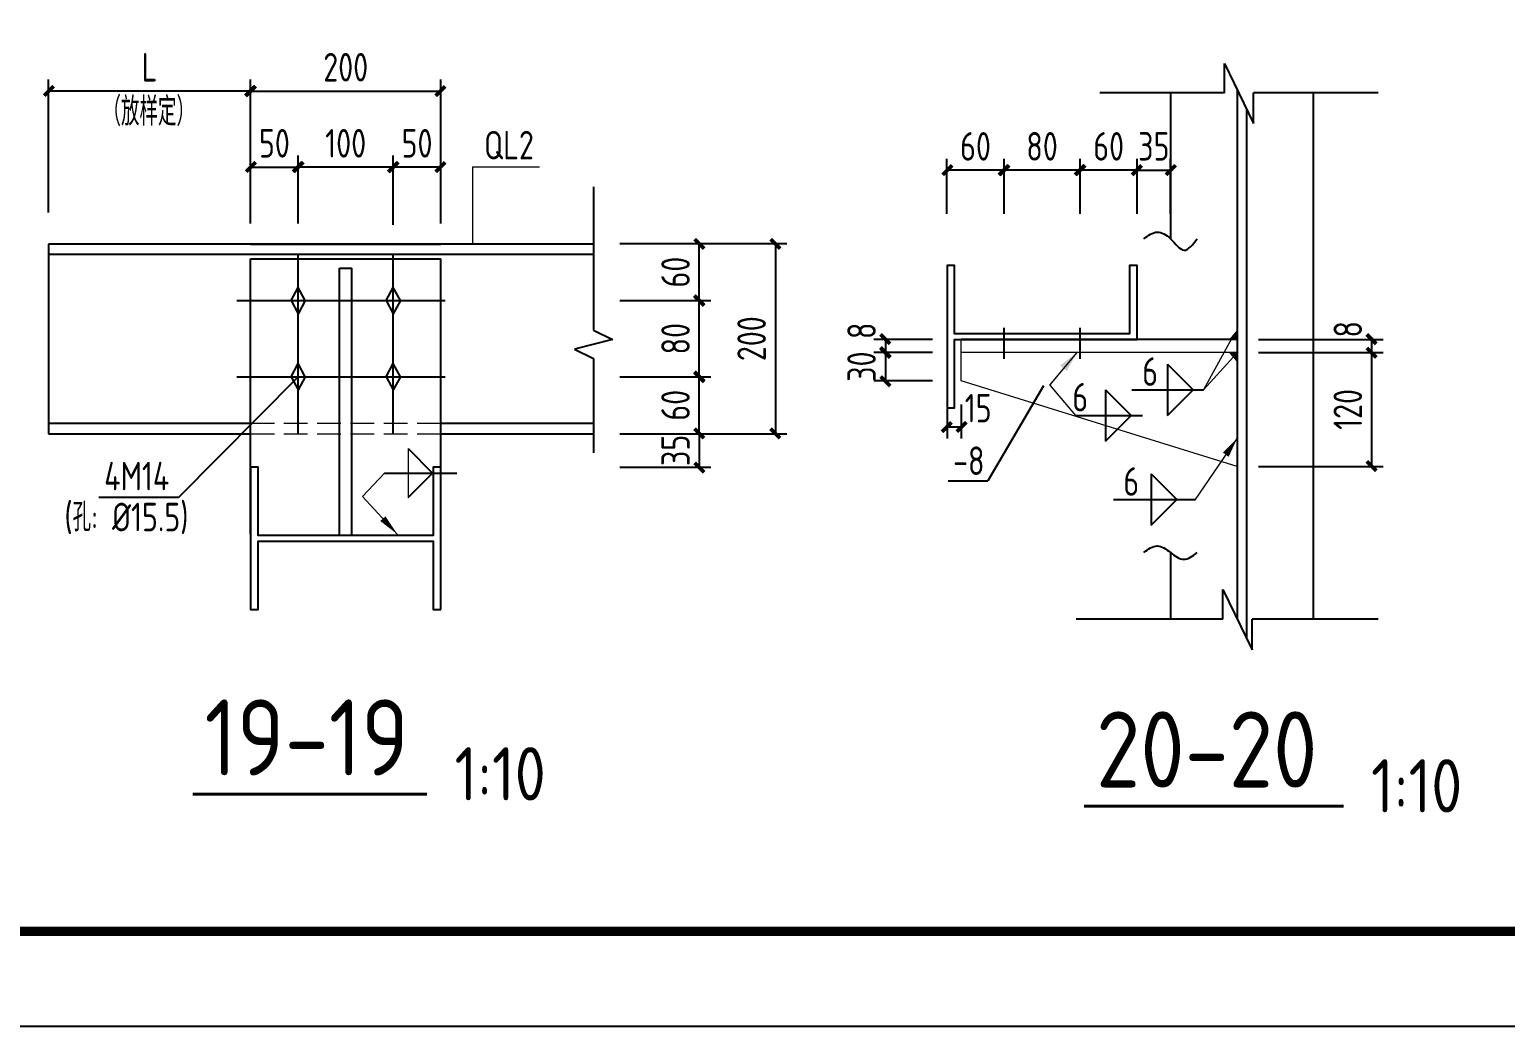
# Model space of a CAD drawing. Header units: millimetres. Extents: x 865974 to 875117, y 41124 to 44891.
# Drawn here: x 868933.2 to 869088.4, y 41123.6 to 41228.5 of the extents above; entities that cross this region are included whole.
import ezdxf

# ---------------------------------------------------------------- set-up
doc = ezdxf.new("R2010")
doc.units = ezdxf.units.MM
doc.header["$LTSCALE"] = 1000
doc.header["$MEASUREMENT"] = 0
doc.linetypes.add('DASH', pattern=[0.35, 0.25, -0.1])
doc.linetypes.add('DOTE', pattern=[2.42, 2, -0.2, 0.02, -0.2])
for name, color, linetype in [('D1', 112, 'Continuous'), ('D2', 6, 'Continuous'), ('DIM', 7, 'Continuous'), ('DOTE', 1, 'DOTE'), ('M_Prof', 2, 'Continuous'), ('Prof', 2, 'Continuous'), ('THIN', 7, 'Continuous'), ('文字', 7, 'Continuous'), ('桩', 6, 'Continuous')]:
    doc.layers.add(name, color=color, linetype=linetype)
for name, color, linetype, lineweight in [('D3', 62, 'Continuous', 9), ('LZ', 64, 'Continuous', 9), ('数字', 3, 'Continuous', 9)]:
    doc.layers.add(name, color=color, linetype=linetype, lineweight=lineweight)
doc.styles.add('GBHZ', font='gbenor.shx', dxfattribs={"width": 0.9, "bigfont": 'gbcbig.shx'})
doc.dimstyles.new('Y10', dxfattribs={"dimscale": 0, "dimtxt": 3, "dimasz": 0.01, "dimexe": 1.2, "dimexo": 1, "dimgap": 1, "dimtad": 1, "dimdec": 0, "dimlfac": 10, "dimzin": 0, "dimdsep": 46, "dimtxsty": 'GBHZ', "dimblk1": 'DX', "dimblk2": 'DX', "dimsah": 1, "dimcen": 0.09, "dimdle": 1, "dimadec": 0, "dimazin": 0, "dimtfac": 1, "dimtdec": 0, "dimtix": 1, "dimtmove": 2, "dimatfit": 3, "dimldrblk": 'DX', "dimfxl": 0, "dimtolj": 1, "dimtzin": 0, "dimarcsym": 0})

# ---------------------------------------------------------------- blocks, each defined once
blk = doc.blocks.new('DX')
at = {"color": 0, "linetype": 'ByBlock', "const_width": 40}
blk.add_lwpolyline([(-54, -51), (46, 49)], dxfattribs=at)
blk = doc.blocks.new('*D492')
at = {"layer": 'Defpoints', "color": 0, "linetype": 'ByBlock', "transparency": 16777216}
for p in [(868935.21, 41221.99), (868935.21, 41208.21), (868956.47, 41209.04)]:
    blk.add_point(p, dxfattribs=at)
at = {"layer": 'DIM', "color": 0, "linetype": 'ByBlock', "lineweight": -2, "transparency": 16777216}
for p, q in [((868935.21, 41209.21), (868935.21, 41223.19)), ((868956.47, 41210.04), (868956.47, 41223.19)), ((868956.46, 41221.99), (868935.22, 41221.99))]:
    blk.add_line(p, q, dxfattribs=at)
at = {"layer": 'DIM', "color": 0, "linetype": 'ByBlock', "lineweight": -2, "transparency": 16777216, "xscale": 0.01, "yscale": 0.01, "zscale": 0.01, "rotation": 180}
blk.add_blockref('DX', (868935.21, 41221.99), dxfattribs=at)
at = {"layer": 'DIM', "color": 0, "linetype": 'ByBlock', "lineweight": -2, "transparency": 16777216, "xscale": 0.01, "yscale": 0.01, "zscale": 0.01}
blk.add_blockref('DX', (868956.47, 41221.99), dxfattribs=at)
at = {"layer": 'DIM', "color": 0, "linetype": 'ByBlock', "transparency": 16777216, "insert": (868945.84, 41224.49), "char_height": 3, "attachment_point": 5, "style": 'GBHZ'}
blk.add_mtext('\\A1;L', dxfattribs=at)
blk = doc.blocks.new('*D493')
at = {"layer": 'Defpoints', "color": 0, "linetype": 'ByBlock', "transparency": 16777216}
for p in [(868994.29, 41191.94), (869003.65, 41191.94), (868994.29, 41185.94)]:
    blk.add_point(p, dxfattribs=at)
at = {"layer": 'DIM', "color": 0, "linetype": 'ByBlock', "lineweight": -2, "transparency": 16777216}
for p, q in [((868995.29, 41191.94), (869004.85, 41191.94)), ((869003.65, 41185.95), (869003.65, 41191.93)), ((868995.29, 41185.94), (869004.85, 41185.94))]:
    blk.add_line(p, q, dxfattribs=at)
at = {"layer": 'DIM', "color": 0, "linetype": 'ByBlock', "lineweight": -2, "transparency": 16777216, "xscale": 0.01, "yscale": 0.01, "zscale": 0.01}
for p, rotation in [((869003.65, 41191.94), 90), ((869003.65, 41185.94), 270)]:
    blk.add_blockref('DX', p, dxfattribs=dict(at, rotation=rotation))
at = {"layer": 'DIM', "color": 0, "linetype": 'ByBlock', "transparency": 16777216, "insert": (869001.15, 41188.94), "char_height": 3, "attachment_point": 5, "rotation": 90, "style": 'GBHZ'}
blk.add_mtext('\\A1;60', dxfattribs=at)
blk = doc.blocks.new('*D494')
at = {"layer": 'Defpoints', "color": 0, "linetype": 'ByBlock', "transparency": 16777216}
for p in [(868994.29, 41199.94), (869003.65, 41199.94), (868994.29, 41191.94)]:
    blk.add_point(p, dxfattribs=at)
at = {"layer": 'DIM', "color": 0, "linetype": 'ByBlock', "lineweight": -2, "transparency": 16777216}
for p, q in [((868995.29, 41199.94), (869004.85, 41199.94)), ((869003.65, 41191.95), (869003.65, 41199.93)), ((868995.29, 41191.94), (869004.85, 41191.94))]:
    blk.add_line(p, q, dxfattribs=at)
at = {"layer": 'DIM', "color": 0, "linetype": 'ByBlock', "lineweight": -2, "transparency": 16777216, "xscale": 0.01, "yscale": 0.01, "zscale": 0.01}
for p, rotation in [((869003.65, 41199.94), 90), ((869003.65, 41191.94), 270)]:
    blk.add_blockref('DX', p, dxfattribs=dict(at, rotation=rotation))
at = {"layer": 'DIM', "color": 0, "linetype": 'ByBlock', "transparency": 16777216, "insert": (869001.15, 41195.94), "char_height": 3, "attachment_point": 5, "rotation": 90, "style": 'GBHZ'}
blk.add_mtext('\\A1;80', dxfattribs=at)
blk = doc.blocks.new('*D495')
at = {"layer": 'Defpoints', "color": 0, "linetype": 'ByBlock', "transparency": 16777216}
for p in [(868994.29, 41205.94), (869003.65, 41205.94), (868994.29, 41199.94)]:
    blk.add_point(p, dxfattribs=at)
at = {"layer": 'DIM', "color": 0, "linetype": 'ByBlock', "lineweight": -2, "transparency": 16777216}
for p, q in [((868995.29, 41205.94), (869004.85, 41205.94)), ((869003.65, 41199.95), (869003.65, 41205.93)), ((868995.29, 41199.94), (869004.85, 41199.94))]:
    blk.add_line(p, q, dxfattribs=at)
at = {"layer": 'DIM', "color": 0, "linetype": 'ByBlock', "lineweight": -2, "transparency": 16777216, "xscale": 0.01, "yscale": 0.01, "zscale": 0.01}
for p, rotation in [((869003.65, 41205.94), 90), ((869003.65, 41199.94), 270)]:
    blk.add_blockref('DX', p, dxfattribs=dict(at, rotation=rotation))
at = {"layer": 'DIM', "color": 0, "linetype": 'ByBlock', "transparency": 16777216, "insert": (869001.15, 41202.94), "char_height": 3, "attachment_point": 5, "rotation": 90, "style": 'GBHZ'}
blk.add_mtext('\\A1;60', dxfattribs=at)
blk = doc.blocks.new('*D496')
at = {"layer": 'Defpoints', "color": 0, "linetype": 'ByBlock', "transparency": 16777216}
for p in [(868994.29, 41205.94), (868994.29, 41185.94), (869011.65, 41185.94)]:
    blk.add_point(p, dxfattribs=at)
at = {"layer": 'DIM', "color": 0, "linetype": 'ByBlock', "lineweight": -2, "transparency": 16777216}
for p, q in [((868995.29, 41205.94), (869012.85, 41205.94)), ((869011.65, 41205.93), (869011.65, 41185.95)), ((868995.29, 41185.94), (869012.85, 41185.94))]:
    blk.add_line(p, q, dxfattribs=at)
at = {"layer": 'DIM', "color": 0, "linetype": 'ByBlock', "lineweight": -2, "transparency": 16777216, "xscale": 0.01, "yscale": 0.01, "zscale": 0.01}
for p, rotation in [((869011.65, 41205.94), 90), ((869011.65, 41185.94), 270)]:
    blk.add_blockref('DX', p, dxfattribs=dict(at, rotation=rotation))
at = {"layer": 'DIM', "color": 0, "linetype": 'ByBlock', "transparency": 16777216, "insert": (869009.15, 41195.94), "char_height": 3, "attachment_point": 5, "rotation": 90, "style": 'GBHZ'}
blk.add_mtext('\\A1;200', dxfattribs=at)
blk = doc.blocks.new('*D497')
at = {"layer": 'Defpoints', "color": 0, "linetype": 'ByBlock', "transparency": 16777216}
for p in [(868961.47, 41213.99), (868956.47, 41207.04), (868961.47, 41207.04)]:
    blk.add_point(p, dxfattribs=at)
at = {"layer": 'DIM', "color": 0, "linetype": 'ByBlock', "lineweight": -2, "transparency": 16777216}
for p, q in [((868956.47, 41208.04), (868956.47, 41215.19)), ((868961.47, 41208.04), (868961.47, 41215.19)), ((868956.48, 41213.99), (868961.46, 41213.99))]:
    blk.add_line(p, q, dxfattribs=at)
at = {"layer": 'DIM', "color": 0, "linetype": 'ByBlock', "lineweight": -2, "transparency": 16777216, "xscale": 0.01, "yscale": 0.01, "zscale": 0.01, "rotation": 180}
blk.add_blockref('DX', (868956.47, 41213.99), dxfattribs=at)
at = {"layer": 'DIM', "color": 0, "linetype": 'ByBlock', "lineweight": -2, "transparency": 16777216, "xscale": 0.01, "yscale": 0.01, "zscale": 0.01}
blk.add_blockref('DX', (868961.47, 41213.99), dxfattribs=at)
at = {"layer": 'DIM', "color": 0, "linetype": 'ByBlock', "transparency": 16777216, "insert": (868958.97, 41216.49), "char_height": 3, "attachment_point": 5, "style": 'GBHZ'}
blk.add_mtext('\\A1;50', dxfattribs=at)
blk = doc.blocks.new('*D498')
at = {"layer": 'Defpoints', "color": 0, "linetype": 'ByBlock', "transparency": 16777216}
for p in [(868961.47, 41213.99), (868961.47, 41207.04), (868971.47, 41206.9)]:
    blk.add_point(p, dxfattribs=at)
at = {"layer": 'DIM', "color": 0, "linetype": 'ByBlock', "lineweight": -2, "transparency": 16777216}
for p, q in [((868961.47, 41208.04), (868961.47, 41215.19)), ((868971.47, 41207.9), (868971.47, 41215.19)), ((868971.46, 41213.99), (868961.48, 41213.99))]:
    blk.add_line(p, q, dxfattribs=at)
at = {"layer": 'DIM', "color": 0, "linetype": 'ByBlock', "lineweight": -2, "transparency": 16777216, "xscale": 0.01, "yscale": 0.01, "zscale": 0.01, "rotation": 180}
blk.add_blockref('DX', (868961.47, 41213.99), dxfattribs=at)
at = {"layer": 'DIM', "color": 0, "linetype": 'ByBlock', "lineweight": -2, "transparency": 16777216, "xscale": 0.01, "yscale": 0.01, "zscale": 0.01}
blk.add_blockref('DX', (868971.47, 41213.99), dxfattribs=at)
at = {"layer": 'DIM', "color": 0, "linetype": 'ByBlock', "transparency": 16777216, "insert": (868966.47, 41216.49), "char_height": 3, "attachment_point": 5, "style": 'GBHZ'}
blk.add_mtext('\\A1;100', dxfattribs=at)
blk = doc.blocks.new('*D499')
at = {"layer": 'Defpoints', "color": 0, "linetype": 'ByBlock', "transparency": 16777216}
for p in [(868971.47, 41213.99), (868971.47, 41207.04), (868976.47, 41207.04)]:
    blk.add_point(p, dxfattribs=at)
at = {"layer": 'DIM', "color": 0, "linetype": 'ByBlock', "lineweight": -2, "transparency": 16777216}
for p, q in [((868971.47, 41208.04), (868971.47, 41215.19)), ((868976.47, 41208.04), (868976.47, 41215.19)), ((868976.46, 41213.99), (868971.48, 41213.99))]:
    blk.add_line(p, q, dxfattribs=at)
at = {"layer": 'DIM', "color": 0, "linetype": 'ByBlock', "lineweight": -2, "transparency": 16777216, "xscale": 0.01, "yscale": 0.01, "zscale": 0.01, "rotation": 180}
blk.add_blockref('DX', (868971.47, 41213.99), dxfattribs=at)
at = {"layer": 'DIM', "color": 0, "linetype": 'ByBlock', "lineweight": -2, "transparency": 16777216, "xscale": 0.01, "yscale": 0.01, "zscale": 0.01}
blk.add_blockref('DX', (868976.47, 41213.99), dxfattribs=at)
at = {"layer": 'DIM', "color": 0, "linetype": 'ByBlock', "transparency": 16777216, "insert": (868973.97, 41216.49), "char_height": 3, "attachment_point": 5, "style": 'GBHZ'}
blk.add_mtext('\\A1;50', dxfattribs=at)
blk = doc.blocks.new('*D500')
at = {"layer": 'Defpoints', "color": 0, "linetype": 'ByBlock', "transparency": 16777216}
for p in [(868976.47, 41221.99), (868956.47, 41209.04), (868976.47, 41209.04)]:
    blk.add_point(p, dxfattribs=at)
at = {"layer": 'DIM', "color": 0, "linetype": 'ByBlock', "lineweight": -2, "transparency": 16777216}
for p, q in [((868956.47, 41210.04), (868956.47, 41223.19)), ((868976.47, 41210.04), (868976.47, 41223.19)), ((868956.48, 41221.99), (868976.46, 41221.99))]:
    blk.add_line(p, q, dxfattribs=at)
at = {"layer": 'DIM', "color": 0, "linetype": 'ByBlock', "lineweight": -2, "transparency": 16777216, "xscale": 0.01, "yscale": 0.01, "zscale": 0.01, "rotation": 180}
blk.add_blockref('DX', (868956.47, 41221.99), dxfattribs=at)
at = {"layer": 'DIM', "color": 0, "linetype": 'ByBlock', "lineweight": -2, "transparency": 16777216, "xscale": 0.01, "yscale": 0.01, "zscale": 0.01}
blk.add_blockref('DX', (868976.47, 41221.99), dxfattribs=at)
at = {"layer": 'DIM', "color": 0, "linetype": 'ByBlock', "transparency": 16777216, "insert": (868966.47, 41224.49), "char_height": 3, "attachment_point": 5, "style": 'GBHZ'}
blk.add_mtext('\\A1;200', dxfattribs=at)
blk = doc.blocks.new('*D483')
at = {"layer": 'Defpoints', "color": 0, "linetype": 'ByBlock', "transparency": 16777216}
for p in [(869043.69, 41213.67), (869043.69, 41208.08), (869049.69, 41208.08)]:
    blk.add_point(p, dxfattribs=at)
at = {"layer": 'DIM', "color": 0, "linetype": 'ByBlock', "lineweight": -2, "transparency": 16777216}
for p, q in [((869043.69, 41209.08), (869043.69, 41214.87)), ((869049.69, 41209.08), (869049.69, 41214.87)), ((869049.68, 41213.67), (869043.7, 41213.67))]:
    blk.add_line(p, q, dxfattribs=at)
at = {"layer": 'DIM', "color": 0, "linetype": 'ByBlock', "lineweight": -2, "transparency": 16777216, "xscale": 0.01, "yscale": 0.01, "zscale": 0.01, "rotation": 180}
blk.add_blockref('DX', (869043.69, 41213.67), dxfattribs=at)
at = {"layer": 'DIM', "color": 0, "linetype": 'ByBlock', "lineweight": -2, "transparency": 16777216, "xscale": 0.01, "yscale": 0.01, "zscale": 0.01}
blk.add_blockref('DX', (869049.69, 41213.67), dxfattribs=at)
at = {"layer": 'DIM', "color": 0, "linetype": 'ByBlock', "transparency": 16777216, "insert": (869046.69, 41216.17), "char_height": 3, "attachment_point": 5, "style": 'GBHZ'}
blk.add_mtext('\\A1;60', dxfattribs=at)
blk = doc.blocks.new('*D484')
at = {"layer": 'Defpoints', "color": 0, "linetype": 'ByBlock', "transparency": 16777216}
for p in [(869035.69, 41213.67), (869035.69, 41208.08), (869043.69, 41208.08)]:
    blk.add_point(p, dxfattribs=at)
at = {"layer": 'DIM', "color": 0, "linetype": 'ByBlock', "lineweight": -2, "transparency": 16777216}
for p, q in [((869035.69, 41209.08), (869035.69, 41214.87)), ((869043.69, 41209.08), (869043.69, 41214.87)), ((869043.68, 41213.67), (869035.7, 41213.67))]:
    blk.add_line(p, q, dxfattribs=at)
at = {"layer": 'DIM', "color": 0, "linetype": 'ByBlock', "lineweight": -2, "transparency": 16777216, "xscale": 0.01, "yscale": 0.01, "zscale": 0.01, "rotation": 180}
blk.add_blockref('DX', (869035.69, 41213.67), dxfattribs=at)
at = {"layer": 'DIM', "color": 0, "linetype": 'ByBlock', "lineweight": -2, "transparency": 16777216, "xscale": 0.01, "yscale": 0.01, "zscale": 0.01}
blk.add_blockref('DX', (869043.69, 41213.67), dxfattribs=at)
at = {"layer": 'DIM', "color": 0, "linetype": 'ByBlock', "transparency": 16777216, "insert": (869039.69, 41216.17), "char_height": 3, "attachment_point": 5, "style": 'GBHZ'}
blk.add_mtext('\\A1;80', dxfattribs=at)
blk = doc.blocks.new('*D485')
at = {"layer": 'Defpoints', "color": 0, "linetype": 'ByBlock', "transparency": 16777216}
for p in [(869029.69, 41213.67), (869029.69, 41208.08), (869035.69, 41208.08)]:
    blk.add_point(p, dxfattribs=at)
at = {"layer": 'DIM', "color": 0, "linetype": 'ByBlock', "lineweight": -2, "transparency": 16777216}
for p, q in [((869029.69, 41209.08), (869029.69, 41214.87)), ((869035.69, 41209.08), (869035.69, 41214.87)), ((869035.68, 41213.67), (869029.7, 41213.67))]:
    blk.add_line(p, q, dxfattribs=at)
at = {"layer": 'DIM', "color": 0, "linetype": 'ByBlock', "lineweight": -2, "transparency": 16777216, "xscale": 0.01, "yscale": 0.01, "zscale": 0.01, "rotation": 180}
blk.add_blockref('DX', (869029.69, 41213.67), dxfattribs=at)
at = {"layer": 'DIM', "color": 0, "linetype": 'ByBlock', "lineweight": -2, "transparency": 16777216, "xscale": 0.01, "yscale": 0.01, "zscale": 0.01}
blk.add_blockref('DX', (869035.69, 41213.67), dxfattribs=at)
at = {"layer": 'DIM', "color": 0, "linetype": 'ByBlock', "transparency": 16777216, "insert": (869032.69, 41216.17), "char_height": 3, "attachment_point": 5, "style": 'GBHZ'}
blk.add_mtext('\\A1;60', dxfattribs=at)
blk = doc.blocks.new('*D486')
at = {"layer": 'Defpoints', "color": 0, "linetype": 'ByBlock', "transparency": 16777216}
for p in [(869061.43, 41195.85), (869061.43, 41194.5), (869074.34, 41194.5)]:
    blk.add_point(p, dxfattribs=at)
at = {"layer": 'DIM', "color": 0, "linetype": 'ByBlock', "lineweight": -2, "transparency": 16777216}
for p, q in [((869062.43, 41195.85), (869075.54, 41195.85)), ((869074.34, 41195.86), (869074.34, 41195.87)), ((869074.34, 41195.85), (869074.34, 41194.5)), ((869062.43, 41194.5), (869075.54, 41194.5)), ((869074.34, 41194.49), (869074.34, 41194.48))]:
    blk.add_line(p, q, dxfattribs=at)
at = {"layer": 'DIM', "color": 0, "linetype": 'ByBlock', "lineweight": -2, "transparency": 16777216, "xscale": 0.01, "yscale": 0.01, "zscale": 0.01}
for p, rotation in [((869074.34, 41195.85), 270), ((869074.34, 41194.5), 90)]:
    blk.add_blockref('DX', p, dxfattribs=dict(at, rotation=rotation))
at = {"layer": 'DIM', "color": 0, "linetype": 'ByBlock', "transparency": 16777216, "insert": (869071.84, 41196.93), "char_height": 3, "attachment_point": 5, "rotation": 90, "style": 'GBHZ'}
blk.add_mtext('\\A1;8', dxfattribs=at)
blk = doc.blocks.new('*D487')
at = {"layer": 'Defpoints', "color": 0, "linetype": 'ByBlock', "transparency": 16777216}
for p in [(869061.43, 41194.5), (869061.43, 41182.5), (869074.34, 41182.5)]:
    blk.add_point(p, dxfattribs=at)
at = {"layer": 'DIM', "color": 0, "linetype": 'ByBlock', "lineweight": -2, "transparency": 16777216}
for p, q in [((869062.43, 41194.5), (869075.54, 41194.5)), ((869074.34, 41194.49), (869074.34, 41182.51)), ((869062.43, 41182.5), (869075.54, 41182.5))]:
    blk.add_line(p, q, dxfattribs=at)
at = {"layer": 'DIM', "color": 0, "linetype": 'ByBlock', "lineweight": -2, "transparency": 16777216, "xscale": 0.01, "yscale": 0.01, "zscale": 0.01}
for p, rotation in [((869074.34, 41194.5), 90), ((869074.34, 41182.5), 270)]:
    blk.add_blockref('DX', p, dxfattribs=dict(at, rotation=rotation))
at = {"layer": 'DIM', "color": 0, "linetype": 'ByBlock', "transparency": 16777216, "insert": (869071.84, 41188.5), "char_height": 3, "attachment_point": 5, "rotation": 90, "style": 'GBHZ'}
blk.add_mtext('\\A1;120', dxfattribs=at)
blk = doc.blocks.new('*D488')
at = {"layer": 'Defpoints', "color": 0, "linetype": 'ByBlock', "transparency": 16777216}
for p in [(869053.19, 41213.67), (869049.69, 41208.08), (869053.19, 41208.08)]:
    blk.add_point(p, dxfattribs=at)
at = {"layer": 'DIM', "color": 0, "linetype": 'ByBlock', "lineweight": -2, "transparency": 16777216}
for p, q in [((869049.69, 41209.08), (869049.69, 41214.87)), ((869053.19, 41209.08), (869053.19, 41214.87)), ((869049.68, 41213.67), (869049.67, 41213.67)), ((869049.69, 41213.67), (869053.19, 41213.67)), ((869053.2, 41213.67), (869053.21, 41213.67))]:
    blk.add_line(p, q, dxfattribs=at)
at = {"layer": 'DIM', "color": 0, "linetype": 'ByBlock', "lineweight": -2, "transparency": 16777216, "xscale": 0.01, "yscale": 0.01, "zscale": 0.01}
blk.add_blockref('DX', (869049.69, 41213.67), dxfattribs=at)
at = {"layer": 'DIM', "color": 0, "linetype": 'ByBlock', "lineweight": -2, "transparency": 16777216, "xscale": 0.01, "yscale": 0.01, "zscale": 0.01, "rotation": 180}
blk.add_blockref('DX', (869053.19, 41213.67), dxfattribs=at)
at = {"layer": 'DIM', "color": 0, "linetype": 'ByBlock', "transparency": 16777216, "insert": (869051.44, 41216.17), "char_height": 3, "attachment_point": 5, "style": 'GBHZ'}
blk.add_mtext('\\A1;35', dxfattribs=at)
blk = doc.blocks.new('*D481')
at = {"layer": 'Defpoints', "color": 0, "linetype": 'ByBlock', "transparency": 16777216}
for p in [(869029.18, 41195.85, 5), (869023.21, 41194.5), (869029.18, 41194.5, 5)]:
    blk.add_point(p, dxfattribs=at)
at = {"layer": 'DIM', "color": 0, "linetype": 'ByBlock', "lineweight": -2, "transparency": 16777216}
for p, q in [((869028.18, 41195.85), (869022.01, 41195.85)), ((869023.21, 41195.86), (869023.21, 41195.87)), ((869023.21, 41195.85), (869023.21, 41194.5)), ((869028.18, 41194.5), (869022.01, 41194.5)), ((869023.21, 41194.49), (869023.21, 41194.48))]:
    blk.add_line(p, q, dxfattribs=at)
at = {"layer": 'DIM', "color": 0, "linetype": 'ByBlock', "lineweight": -2, "transparency": 16777216, "xscale": 0.01, "yscale": 0.01, "zscale": 0.01}
for p, rotation in [((869023.21, 41195.85), 270), ((869023.21, 41194.5), 90)]:
    blk.add_blockref('DX', p, dxfattribs=dict(at, rotation=rotation))
at = {"layer": 'DIM', "color": 0, "linetype": 'ByBlock', "transparency": 16777216, "insert": (869020.71, 41196.77), "char_height": 3, "width": 0.8692, "attachment_point": 5, "rotation": 90, "style": 'GBHZ'}
blk.add_mtext('\\A1;8', dxfattribs=at)
blk = doc.blocks.new('*D482')
at = {"layer": 'Defpoints', "color": 0, "linetype": 'ByBlock', "transparency": 16777216}
for p in [(869029.18, 41194.5, 5), (869023.21, 41191.5), (869029.18, 41191.5, 5)]:
    blk.add_point(p, dxfattribs=at)
at = {"layer": 'DIM', "color": 0, "linetype": 'ByBlock', "lineweight": -2, "transparency": 16777216}
for p, q in [((869028.18, 41194.5), (869022.01, 41194.5)), ((869023.21, 41194.51), (869023.21, 41194.52)), ((869023.21, 41194.5), (869023.21, 41191.5)), ((869028.18, 41191.5), (869022.01, 41191.5)), ((869023.21, 41191.49), (869023.21, 41191.48))]:
    blk.add_line(p, q, dxfattribs=at)
at = {"layer": 'DIM', "color": 0, "linetype": 'ByBlock', "lineweight": -2, "transparency": 16777216, "xscale": 0.01, "yscale": 0.01, "zscale": 0.01}
for p, rotation in [((869023.21, 41194.5), 270), ((869023.21, 41191.5), 90)]:
    blk.add_blockref('DX', p, dxfattribs=dict(at, rotation=rotation))
at = {"layer": 'DIM', "color": 0, "linetype": 'ByBlock', "transparency": 16777216, "insert": (869020.71, 41193), "char_height": 3, "attachment_point": 5, "rotation": 90, "style": 'GBHZ'}
blk.add_mtext('\\A1;30', dxfattribs=at)
blk = doc.blocks.new('*D480')
at = {"layer": 'Defpoints', "color": 0, "linetype": 'ByBlock', "transparency": 16777216}
for p in [(869029.7, 41190.03, 5), (869031.19, 41190.03, 5), (869029.7, 41186.65)]:
    blk.add_point(p, dxfattribs=at)
at = {"layer": 'DIM', "color": 0, "linetype": 'ByBlock', "lineweight": -2, "transparency": 16777216}
for p, q in [((869029.7, 41189.03), (869029.7, 41185.45)), ((869031.19, 41189.03), (869031.19, 41185.45)), ((869029.69, 41186.65), (869029.68, 41186.65)), ((869031.19, 41186.65), (869029.7, 41186.65)), ((869031.2, 41186.65), (869031.21, 41186.65))]:
    blk.add_line(p, q, dxfattribs=at)
at = {"layer": 'DIM', "color": 0, "linetype": 'ByBlock', "lineweight": -2, "transparency": 16777216, "xscale": 0.01, "yscale": 0.01, "zscale": 0.01}
blk.add_blockref('DX', (869029.7, 41186.65), dxfattribs=at)
at = {"layer": 'DIM', "color": 0, "linetype": 'ByBlock', "lineweight": -2, "transparency": 16777216, "xscale": 0.01, "yscale": 0.01, "zscale": 0.01, "rotation": 180}
blk.add_blockref('DX', (869031.19, 41186.65), dxfattribs=at)
at = {"layer": 'DIM', "color": 0, "linetype": 'ByBlock', "transparency": 16777216, "insert": (869032.97, 41188.64), "char_height": 3, "attachment_point": 5, "style": 'GBHZ'}
blk.add_mtext('\\A1;15', dxfattribs=at)
blk = doc.blocks.new('*D501')
at = {"layer": 'Defpoints', "color": 0, "linetype": 'ByBlock', "transparency": 16777216}
for p in [(868994.29, 41185.94), (868994.29, 41182.44), (869003.65, 41182.44)]:
    blk.add_point(p, dxfattribs=at)
at = {"layer": 'DIM', "color": 0, "linetype": 'ByBlock', "lineweight": -2, "transparency": 16777216}
for p, q in [((868995.29, 41185.94), (869004.85, 41185.94)), ((869003.65, 41185.95), (869003.65, 41185.96)), ((869003.65, 41185.94), (869003.65, 41182.44)), ((868995.29, 41182.44), (869004.85, 41182.44)), ((869003.65, 41182.43), (869003.65, 41182.42))]:
    blk.add_line(p, q, dxfattribs=at)
at = {"layer": 'DIM', "color": 0, "linetype": 'ByBlock', "lineweight": -2, "transparency": 16777216, "xscale": 0.01, "yscale": 0.01, "zscale": 0.01}
for p, rotation in [((869003.65, 41185.94), 270), ((869003.65, 41182.44), 90)]:
    blk.add_blockref('DX', p, dxfattribs=dict(at, rotation=rotation))
at = {"layer": 'DIM', "color": 0, "linetype": 'ByBlock', "transparency": 16777216, "insert": (869001.15, 41184.19), "char_height": 3, "attachment_point": 5, "rotation": 90, "style": 'GBHZ'}
blk.add_mtext('\\A1;35', dxfattribs=at)

msp = doc.modelspace()

# ---------------------------------------------------------------- linework, layer by layer
msp.add_line((869655.031, 41123.604), (868814.031, 41123.604))
at = {"color": 0, "const_width": 1}
msp.add_lwpolyline([(869645.031, 41133.604), (868839.031, 41133.604), (868839.031, 41707.604), (869645.031, 41707.604)], close=True, dxfattribs=at)
at = {"layer": 'D1', "color": 251}
for p, q in [((869058.86, 41221.808, 5), (869058.86, 41224.894, 5)), ((869058.86, 41224.894, 5), (869061.937, 41218.573, 5)), ((869058.86, 41221.808, 5), (869045.754, 41221.808, 5)), ((869061.937, 41218.573, 5), (869061.937, 41221.808, 5)), ((869075.023, 41221.808, 5), (869061.937, 41221.808, 5)), ((869052.886, 41193.262, 5), (869052.886, 41187.853, 5)), ((869052.886, 41193.262, 5), (869055.59, 41190.558, 5)), ((868961.465, 41191.94), (868948.899, 41179.224)), ((869046.354, 41190.574, 5), (869046.354, 41185.165, 5)), ((869046.354, 41190.574, 5), (869049.058, 41187.869, 5)), ((869049.131, 41190.558, 5), (869056.677, 41190.558, 5)), ((869052.886, 41187.853, 5), (869055.59, 41190.558, 5)), ((869043.212, 41187.869, 5), (869050.234, 41187.869, 5)), ((869046.354, 41185.165, 5), (869049.058, 41187.869, 5)), ((868973.032, 41184.382), (868975.601, 41181.812)), ((868970.534, 41181.812), (868978.14, 41181.812)), ((868973.032, 41179.243), (868975.601, 41181.812)), ((869051.157, 41181.733, 5), (869053.862, 41179.028, 5)), ((869051.157, 41181.733, 5), (869051.157, 41176.324, 5)), ((868948.899, 41179.224), (868940.527, 41179.224)), ((869047.185, 41179.028, 5), (869055.812, 41179.028, 5)), ((869051.157, 41176.324, 5), (869053.862, 41179.028, 5)), ((869058.709, 41169.546, 5), (869061.787, 41163.224, 5)), ((869058.709, 41166.46, 5), (869058.709, 41169.546, 5)), ((869058.709, 41166.46, 5), (869043.264, 41166.46, 5)), ((869061.787, 41163.224, 5), (869061.787, 41166.46, 5)), ((869075.023, 41166.46, 5), (869061.787, 41166.46, 5))]:
    msp.add_line(p, q, dxfattribs=at)
at = {"layer": 'D2'}
for p, q in [((869060.195, 41222.152, 5), (869060.195, 41166.46, 5)), ((869053.195, 41221.808, 5), (869053.195, 41206.451, 5)), ((869068.195, 41221.808, 5), (869068.195, 41166.46, 5)), ((869061.195, 41220.098, 5), (869061.195, 41164.44, 5)), ((868992.52, 41205.897), (868935.203, 41205.897)), ((868956.468, 41205.897), (868976.468, 41205.897)), ((868935.203, 41204.826), (868992.52, 41204.826)), ((868956.468, 41175.393), (868956.468, 41204.344)), ((868956.468, 41204.344), (868976.468, 41204.344)), ((868976.468, 41175.393), (868976.468, 41204.344)), ((868965.825, 41175.393), (868965.825, 41203.344)), ((868965.825, 41203.344), (868967.11, 41203.344)), ((868967.11, 41175.393), (868967.11, 41203.344)), ((869060.195, 41195.853, 5), (869031.195, 41195.853, 5)), ((869035.695, 41193.824, 5), (869035.695, 41197.092, 5)), ((869043.695, 41193.824, 5), (869043.695, 41197.092, 5)), ((868956.468, 41187.014), (868935.203, 41187.014)), ((868992.52, 41187.014), (868976.468, 41187.014)), ((868935.203, 41185.943), (868956.468, 41185.943)), ((868976.468, 41185.943), (868992.52, 41185.943)), ((869053.195, 41173.449, 5), (869053.195, 41166.516, 5))]:
    msp.add_line(p, q, dxfattribs=at)
at = {"layer": 'D2', "linetype": 'Continuous'}
msp.add_line((868935.203, 41205.897), (868935.203, 41185.943), dxfattribs=at)
at = {"layer": 'D3', "color": 251}
for p, q in [((868979.788, 41214.007), (868986.843, 41214.007)), ((868979.788, 41214.007), (868979.788, 41205.897)), ((869059.809, 41196.303, 5), (869056.677, 41190.558, 5)), ((869040.504, 41191.057, 5), (869043.369, 41194.5, 5)), ((869059.809, 41194.05, 5), (869056.677, 41190.558, 5)), ((869040.504, 41191.057, 5), (869043.212, 41187.869, 5)), ((869055.812, 41179.028, 5), (869060.195, 41185.433, 5)), ((868973.032, 41184.382), (868973.032, 41179.243)), ((868968.242, 41179.342), (868970.534, 41181.812)), ((868968.242, 41179.342), (868971.913, 41175.361))]:
    msp.add_line(p, q, dxfattribs=at)
at = {"layer": 'D3'}
for p, q in [((869031.195, 41191.5, 5), (869031.195, 41195.853, 5)), ((869060.195, 41196.754, 5), (869059.423, 41195.853, 5)), ((869060.195, 41194.5, 5), (869031.195, 41194.5, 5)), ((869060.195, 41193.599, 5), (869059.423, 41194.5, 5)), ((869060.195, 41182.504, 5), (869031.195, 41191.5, 5))]:
    msp.add_line(p, q, dxfattribs=at)
for points in [[(869060.195, 41196.754, 5), (869060.195, 41195.853, 5), (869059.423, 41195.853, 5), (869060.195, 41195.853, 5)], [(869060.195, 41193.599, 5), (869060.195, 41194.5, 5), (869059.423, 41194.5, 5), (869060.195, 41194.5, 5)]]:
    msp.add_solid(points, dxfattribs=at)
at = {"layer": 'D3', "color": 251}
for points in [[(869041.594, 41193.123, 5), (869043.369, 41194.5, 5), (869041.594, 41193.123, 5), (869042.278, 41192.536, 5)], [(869058.696, 41183.971, 5), (869060.195, 41185.433, 5), (869058.696, 41183.971, 5), (869059.311, 41183.519, 5)], [(868970.649, 41177.253), (868971.913, 41175.361), (868970.649, 41177.253), (868970.101, 41176.773)]]:
    msp.add_solid(points, dxfattribs=at)
at = {"layer": 'DOTE', "linetype": 'DOTE', "ltscale": 5}
for p, q in [((868961.468, 41185.943), (868961.468, 41204.826)), ((868971.468, 41185.943), (868971.468, 41204.826)), ((868955.016, 41199.943), (868976.919, 41199.943)), ((868955.016, 41191.94), (868976.919, 41191.94))]:
    msp.add_line(p, q, dxfattribs=at)
at = {"layer": 'LZ', "color": 251, "linetype": 'DASH', "ltscale": 0.01}
for p, q in [((868976.468, 41187.014), (868956.468, 41187.014)), ((868956.468, 41185.943), (868976.468, 41185.943))]:
    msp.add_line(p, q, dxfattribs=at)
at = {"layer": 'M_Prof', "elevation": 5}
msp.add_lwpolyline([(869049.698, 41195.853), (869049.698, 41203.653), (869048.898, 41203.653), (869048.898, 41196.453), (869030.498, 41196.453), (869030.498, 41203.653), (869029.698, 41203.653), (869029.698, 41188.653), (869030.498, 41188.653), (869030.498, 41195.853), (869049.698, 41195.853)], dxfattribs=at)
at = {"layer": 'M_Prof'}
msp.add_lwpolyline([(868976.468, 41167.443), (868976.468, 41182.443), (868975.668, 41182.443), (868975.668, 41175.243), (868957.268, 41175.243), (868957.268, 41182.443), (868956.468, 41182.443), (868956.468, 41167.443), (868957.268, 41167.443), (868957.268, 41174.643), (868975.668, 41174.643), (868975.668, 41167.443)], close=True, dxfattribs=at)
at = {"layer": 'Prof'}
for points in [[(869050.378, 41206.451, 5), (869051.786, 41207.155, 5), (869053.195, 41206.451, 5), (869054.603, 41205.247, 5), (869056.012, 41206.451, 5)], [(869050.378, 41173.449, 5), (869051.786, 41174.153, 5), (869053.195, 41173.449, 5), (869054.603, 41172.745, 5), (869056.012, 41173.449, 5)]]:
    msp.add_spline(points, degree=3, dxfattribs=at)
at = {"layer": 'THIN', "linetype": 'ByBlock'}
for p, q in [((868992.52, 41211.897), (868992.52, 41196.845)), ((868994.52, 41195.845), (868990.52, 41194.845)), ((868992.52, 41196.845), (868994.52, 41195.845)), ((868990.52, 41194.845), (868992.52, 41193.845)), ((868992.52, 41193.845), (868992.52, 41183.943))]:
    msp.add_line(p, q, dxfattribs=at)
at = {"layer": '文字', "color": 6, "const_width": 0.32}
for points in [[(868950.371, 41148.05), (868975.031, 41148.05)], [(869044.109, 41146.787), (869071.4, 41146.787)]]:
    msp.add_lwpolyline(points, dxfattribs=at)
at = {"layer": '桩'}
for p, q in [((868960.719, 41199.943), (868961.468, 41201.325)), ((868962.217, 41199.943), (868961.468, 41201.325)), ((868970.719, 41199.943), (868971.468, 41201.325)), ((868972.217, 41199.943), (868971.468, 41201.325)), ((868960.719, 41199.943), (868961.468, 41198.562)), ((868962.217, 41199.943), (868961.468, 41198.562)), ((868970.719, 41199.943), (868971.468, 41198.562)), ((868972.217, 41199.943), (868971.468, 41198.562)), ((868960.719, 41191.94), (868961.468, 41193.322)), ((868962.217, 41191.94), (868961.468, 41193.322)), ((868970.719, 41191.94), (868971.468, 41193.322)), ((868972.217, 41191.94), (868971.468, 41193.322)), ((868960.719, 41191.94), (868961.468, 41190.559)), ((868962.217, 41191.94), (868961.468, 41190.559)), ((868970.719, 41191.94), (868971.468, 41190.559)), ((868972.217, 41191.94), (868971.468, 41190.559)), ((869039.843, 41190.981, 5), (869033.97, 41180.985, 5)), ((869029.822, 41180.985, 5), (869033.97, 41180.985, 5))]:
    msp.add_line(p, q, dxfattribs=at)

# ---------------------------------------------------------------- texts
at = {"layer": '数字', "style": 'GBHZ', "width": 0.9}
for s, p in [('（放样定）', (868940.899, 41218.338)), ('QL2', (868981.018, 41214.796)), ('6', (869050.214, 41190.981, 5)), ('6', (869042.866, 41188.293, 5)), ('-8', (869030.336, 41181.604, 5)), ('4M14', (868941.069, 41179.99)), ('6', (869048.235, 41179.424, 5)), ('(孔: %%C15.5)', (868936.89, 41175.683))]:
    msp.add_text(s, height=3, dxfattribs=at).set_placement(p)
at = {"layer": '文字', "color": 6, "style": 'GBHZ'}
for s, height, p in [('19-19', 8, (868951.622, 41150.002)), ('20-20', 8, (869045.36, 41148.738)), ('1:10', 5.6, (868977.91, 41147.38)), ('1:10', 5.6, (869074.279, 41146.117))]:
    msp.add_text(s, height=height, dxfattribs=at).set_placement(p)

# ---------------------------------------------------------------- dimensions: what is measured, and where the dimension line sits
at = {"layer": 'DIM', "linetype": 'ByBlock'}
dim = msp.add_linear_dim(base=(868935.208, 41221.986), p1=(868956.468, 41209.039), p2=(868935.208, 41208.206), text='L', dimstyle='Y10', override={"dimscale": 1}, dxfattribs=at)
dim.commit()
dim.dimension.update_dxf_attribs({"geometry": '*D492', "text_midpoint": (868945.838, 41224.486)})
for base, p1, p2, picture, middle in [((868976.468, 41221.986), (868956.468, 41209.039), (868976.468, 41209.039), '*D500', (868966.468, 41224.486)), ((868961.468, 41213.986), (868956.468, 41207.039), (868961.468, 41207.039), '*D497', (868958.968, 41216.486)), ((869053.195, 41213.673, 5), (869049.695, 41208.076, 5), (869053.195, 41208.076, 5), '*D488', (869051.445, 41216.173, 5))]:
    dim = msp.add_linear_dim(base=base, p1=p1, p2=p2, dimstyle='Y10', override={"dimscale": 1}, dxfattribs=at)
    dim.commit()
    dim.dimension.update_dxf_attribs({"geometry": picture, "text_midpoint": middle})
for base, p1, p2, angle, picture, middle in [((868961.468, 41213.986), (868971.468, 41206.898), (868961.468, 41207.039), 180, '*D498', (868966.468, 41216.486)), ((868971.468, 41213.986), (868976.468, 41207.039), (868971.468, 41207.039), 180, '*D499', (868973.968, 41216.486)), ((869029.695, 41213.673, 5), (869035.695, 41208.076, 5), (869029.695, 41208.076, 5), 180, '*D485', (869032.695, 41216.173, 5)), ((869035.695, 41213.673, 5), (869043.695, 41208.076, 5), (869035.695, 41208.076, 5), 180, '*D484', (869039.695, 41216.173, 5)), ((869043.695, 41213.673, 5), (869049.695, 41208.076, 5), (869043.695, 41208.076, 5), 180, '*D483', (869046.695, 41216.173, 5)), ((869003.646, 41205.94), (868994.288, 41199.943), (868994.288, 41205.94), 90, '*D495', (869001.146, 41202.942)), ((869011.645, 41185.943), (868994.288, 41205.94), (868994.288, 41185.943), 90, '*D496', (869009.145, 41195.942)), ((869003.646, 41199.943), (868994.288, 41191.94), (868994.288, 41199.943), 90, '*D494', (869001.146, 41195.942)), ((869023.215, 41191.5), (869029.177, 41194.5, 5), (869029.177, 41191.5, 5), 90, '*D482', (869020.715, 41193)), ((869074.344, 41182.504, 5), (869061.427, 41194.5, 5), (869061.427, 41182.504, 5), 270, '*D487', (869071.844, 41188.502, 5)), ((869003.646, 41191.94), (868994.288, 41185.943), (868994.288, 41191.94), 90, '*D493', (869001.146, 41188.942)), ((869003.646, 41182.443), (868994.288, 41185.943), (868994.288, 41182.443), 90, '*D501', (869001.146, 41184.193))]:
    dim = msp.add_linear_dim(base=base, p1=p1, p2=p2, angle=angle, dimstyle='Y10', override={"dimscale": 1}, dxfattribs=at)
    dim.commit()
    dim.dimension.update_dxf_attribs({"geometry": picture, "text_midpoint": middle})
for base, p1, p2, angle, picture, middle in [((869023.215, 41194.5), (869029.177, 41195.853, 5), (869029.177, 41194.5, 5), 90, '*D481', (869020.715, 41196.767)), ((869074.344, 41194.5, 5), (869061.427, 41195.853, 5), (869061.427, 41194.5, 5), 270, '*D486', (869071.844, 41196.934, 5))]:
    dim = msp.add_linear_dim(base=base, p1=p1, p2=p2, angle=angle, text='8', dimstyle='Y10', override={"dimscale": 1}, dxfattribs=at)
    dim.commit()
    dim.dimension.update_dxf_attribs({"geometry": picture, "text_midpoint": middle, "dimtype": 160})
dim = msp.add_linear_dim(base=(869029.698, 41186.645), p1=(869031.195, 41190.026, 5), p2=(869029.698, 41190.026, 5), dimstyle='Y10', override={"dimscale": 1}, dxfattribs=at)
dim.commit()
dim.dimension.update_dxf_attribs({"geometry": '*D480', "text_midpoint": (869032.966, 41188.644), "dimtype": 160})

doc.saveas('drawing.dxf')
